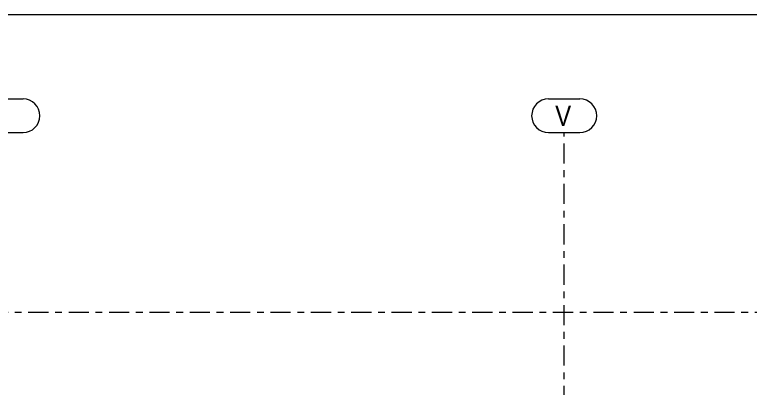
# Model space of a CAD drawing. Header units: millimetres. Extents: x -49 to 773, y -77 to 497.
# Drawn here: x 61.2 to 170.6, y 442 to 497.4 of the extents above; entities that cross this region are included whole.
import ezdxf

# ---------------------------------------------------------------- set-up
doc = ezdxf.new("R2010")
doc.units = ezdxf.units.MM
doc.linetypes.add('XKITLINE00', pattern=[0])
doc.linetypes.add('XKITLINE03', pattern=[6, 3, -1, 1, -1])
doc.layers.add('DrawingSheet', color=5, linetype='Continuous', lineweight=0)
doc.layers.add('S-grid', color=1, linetype='Continuous', lineweight=0)
doc.styles.add('ARIAL', font='ARIAL.TTF')

# ---------------------------------------------------------------- blocks, each defined once
blk = doc.blocks.new('*A442')
at = {"layer": 'DrawingSheet', "color": 5, "linetype": 'XKITLINE00', "lineweight": 0}
blk.add_line((773.26, 497.45), (-46.74, 497.45), dxfattribs=at)
blk = doc.blocks.new('*A1452')
at = {"layer": 'S-grid', "color": 1, "linetype": 'XKITLINE03', "lineweight": 0}
blk.add_line((-8.77, 453.28), (253.93, 453.28), dxfattribs=at)
blk = doc.blocks.new('*A1502')
at = {"layer": 'S-grid', "color": 1, "linetype": 'XKITLINE03', "lineweight": 0}
blk.add_line((142.9, 331.35), (142.9, 479.95), dxfattribs=at)
at = {"layer": 'S-grid', "color": 3, "style": 'ARIAL', "width": 0.85}
blk.add_text('V', height=3, dxfattribs=at).set_placement((141.56, 480.95))
blk = doc.blocks.new('*A1633')
at = {"layer": 'S-grid', "color": 1, "linetype": 'XKITLINE00', "lineweight": 0}
for p, q in [((56.68, 484.95), (62.45, 484.95)), ((56.68, 479.95), (62.45, 479.95))]:
    blk.add_line(p, q, dxfattribs=at)
for centre, start, end in [((56.68, 482.45), 90, 270), ((62.45, 482.45), 270, 90)]:
    blk.add_arc(centre, 2.5, start, end, dxfattribs=at)
blk = doc.blocks.new('*A1731')
at = {"layer": 'S-grid', "color": 1, "linetype": 'XKITLINE00', "lineweight": 0}
for p, q in [((140.56, 484.95), (145.23, 484.95)), ((140.56, 479.95), (145.23, 479.95))]:
    blk.add_line(p, q, dxfattribs=at)
for centre, start, end in [((140.56, 482.45), 90, 270), ((145.23, 482.45), 270, 90)]:
    blk.add_arc(centre, 2.5, start, end, dxfattribs=at)

msp = doc.modelspace()

# ---------------------------------------------------------------- block references
at = {"lineweight": 0}
for name in ['*A442', '*A1633', '*A1731', '*A1502', '*A1452']:
    msp.add_blockref(name, (0, 0), dxfattribs=at)

doc.saveas('drawing.dxf')
